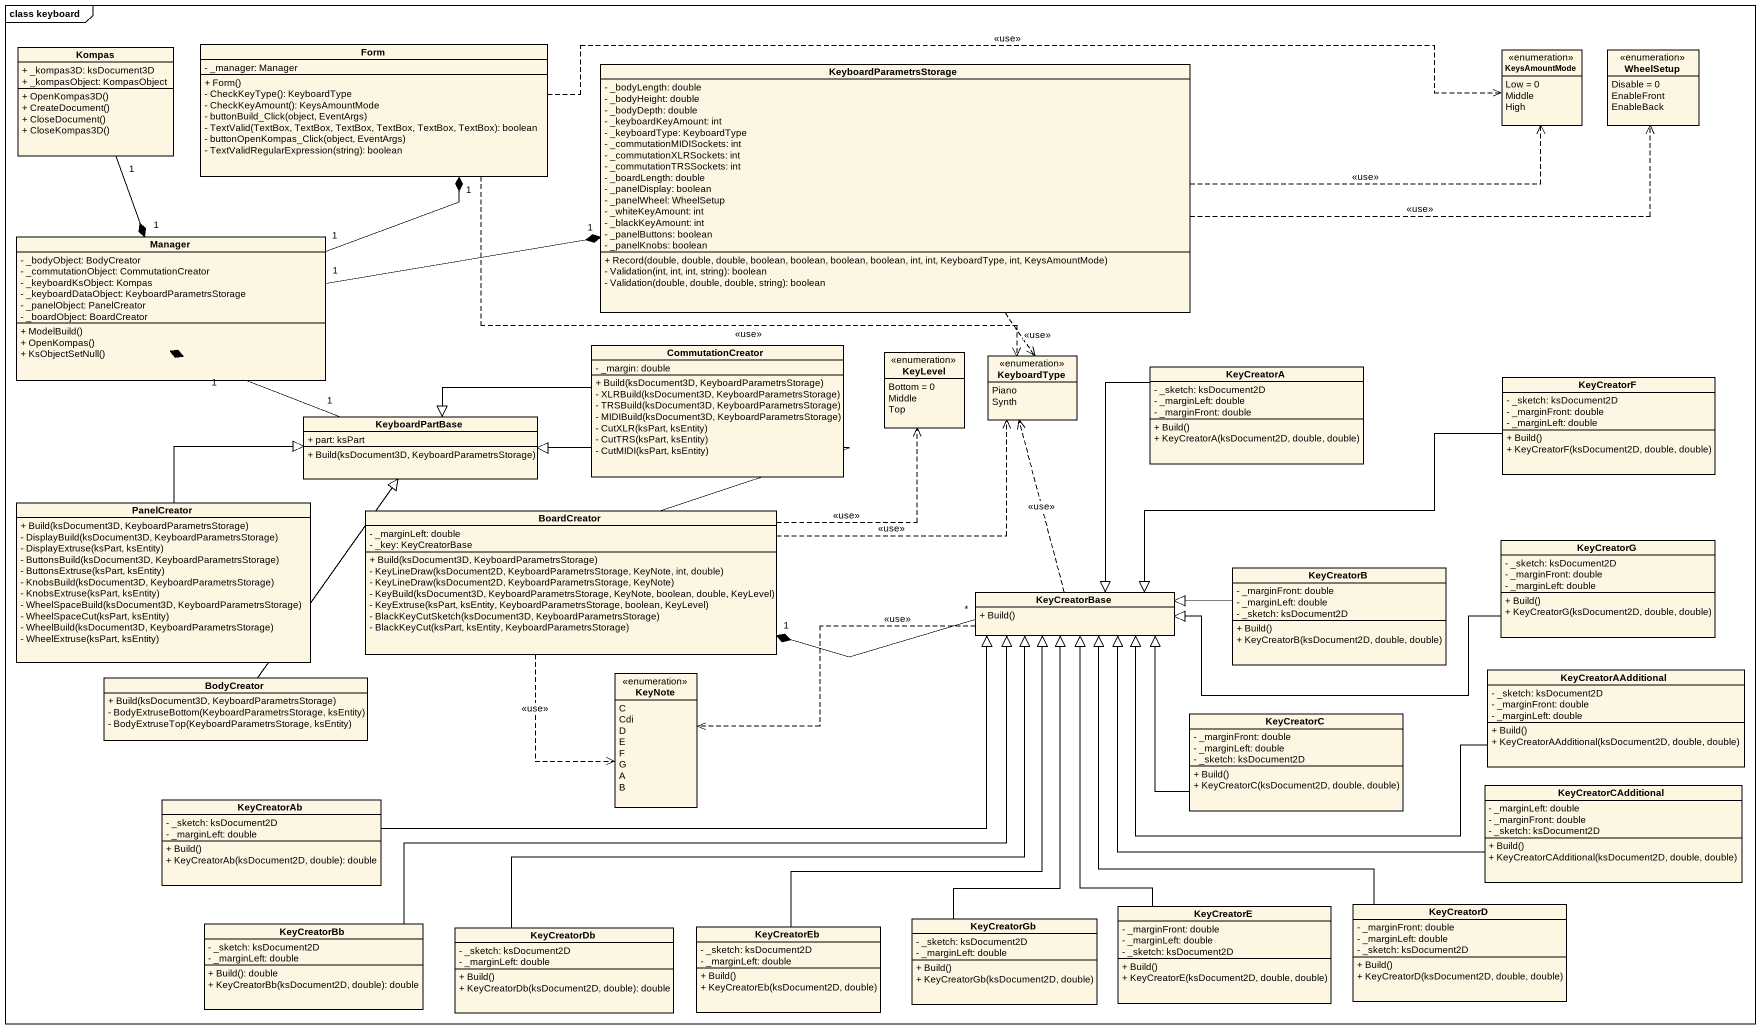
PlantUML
@startuml
mainframe class keyboard
hide circle
hide empty members
skinparam classAttributeIconSize 0
class Form {
  - _manager: Manager
  + Form()
  - CheckKeyType(): KeyboardType
  - CheckKeyAmount(): KeysAmountMode
  - buttonBuild_Click(object, EventArgs)
  - TextValid(TextBox, TextBox, TextBox, TextBox, TextBox, TextBox): boolean
  - buttonOpenKompas_Click(object, EventArgs)
  - TextValidRegularExpression(string): boolean
}
class Kompas {
  + _kompas3D: ksDocument3D
  + _kompasObject: KompasObject
  + OpenKompas3D()
  + CreateDocument()
  + CloseDocument()
  + CloseKompas3D()
}
class KeyboardParametrsStorage {
  - _bodyLength: double
  - _bodyHeight: double
  - _bodyDepth: double
  - _keyboardKeyAmount: int
  - _keyboardType: KeyboardType
  - _commutationMIDISockets: int
  - _commutationXLRSockets: int
  - _commutationTRSSockets: int
  - _boardLength: double
  - _panelDisplay: boolean
  - _panelWheel: WheelSetup
  - _whiteKeyAmount: int
  - _blackKeyAmount: int
  - _panelButtons: boolean
  - _panelKnobs: boolean
  + Record(double, double, double, boolean, boolean, boolean, boolean, int, int, KeyboardType, int, KeysAmountMode)
  - Validation(int, int, int, string): boolean
  - Validation(double, double, double, string): boolean
}
enum KeysAmountMode {
  Low = 0
  Middle
  High
}
enum WheelSetup {
  Disable = 0
  EnableFront
  EnableBack
}
class Manager {
  - _bodyObject: BodyCreator
  - _commutationObject: CommutationCreator
  - _keyboardKsObject: Kompas
  - _keyboardDataObject: KeyboardParametrsStorage
  - _panelObject: PanelCreator
  - _boardObject: BoardCreator
  + ModelBuild()
  + OpenKompas()
  + KsObjectSetNull()
}
class CommutationCreator {
  - _margin: double
  + Build(ksDocument3D, KeyboardParametrsStorage)
  - XLRBuild(ksDocument3D, KeyboardParametrsStorage)
  - TRSBuild(ksDocument3D, KeyboardParametrsStorage)
  - MIDIBuild(ksDocument3D, KeyboardParametrsStorage)
  - CutXLR(ksPart, ksEntity)
  - CutTRS(ksPart, ksEntity)
  - CutMIDI(ksPart, ksEntity)
}
enum KeyLevel {
  Bottom = 0
  Middle
  Top
}
enum KeyboardType {
  Piano
  Synth
}
class KeyCreatorA {
  - _sketch: ksDocument2D
  - _marginLeft: double
  - _marginFront: double
  + Build()
  + KeyCreatorA(ksDocument2D, double, double)
}
class KeyCreatorF {
  - _sketch: ksDocument2D
  - _marginFront: double
  - _marginLeft: double
  + Build()
  + KeyCreatorF(ksDocument2D, double, double)
}
class KeyboardPartBase {
  + part: ksPart
  + Build(ksDocument3D, KeyboardParametrsStorage)
}
class PanelCreator {
  + Build(ksDocument3D, KeyboardParametrsStorage)
  - DisplayBuild(ksDocument3D, KeyboardParametrsStorage)
  - DisplayExtruse(ksPart, ksEntity)
  - ButtonsBuild(ksDocument3D, KeyboardParametrsStorage)
  - ButtonsExtruse(ksPart, ksEntity)
  - KnobsBuild(ksDocument3D, KeyboardParametrsStorage)
  - KnobsExtruse(ksPart, ksEntity)
  - WheelSpaceBuild(ksDocument3D, KeyboardParametrsStorage)
  - WheelSpaceCut(ksPart, ksEntity)
  - WheelBuild(ksDocument3D, KeyboardParametrsStorage)
  - WheelExtruse(ksPart, ksEntity)
}
class BoardCreator {
  - _marginLeft: double
  - _key: KeyCreatorBase
  + Build(ksDocument3D, KeyboardParametrsStorage)
  - KeyLineDraw(ksDocument2D, KeyboardParametrsStorage, KeyNote, int, double)
  - KeyLineDraw(ksDocument2D, KeyboardParametrsStorage, KeyNote)
  - KeyBuild(ksDocument3D, KeyboardParametrsStorage, KeyNote, boolean, double, KeyLevel)
  - KeyExtruse(ksPart, ksEntity, KeyboardParametrsStorage, boolean, KeyLevel)
  - BlackKeyCutSketch(ksDocument3D, KeyboardParametrsStorage)
  - BlackKeyCut(ksPart, ksEntity, KeyboardParametrsStorage)
}
class KeyCreatorB {
  - _marginFront: double
  - _marginLeft: double
  - _sketch: ksDocument2D
  + Build()
  + KeyCreatorB(ksDocument2D, double, double)
}
class KeyCreatorG {
  - _sketch: ksDocument2D
  - _marginFront: double
  - _marginLeft: double
  + Build()
  + KeyCreatorG(ksDocument2D, double, double)
}
class KeyCreatorBase {
  + Build()
}
class BodyCreator {
  + Build(ksDocument3D, KeyboardParametrsStorage)
  - BodyExtruseBottom(KeyboardParametrsStorage, ksEntity)
  - BodyExtruseTop(KeyboardParametrsStorage, ksEntity)
}
enum KeyNote {
  C
  Cdi
  D
  E
  F
  G
  A
  B
}
class KeyCreatorAAdditional {
  - _sketch: ksDocument2D
  - _marginFront: double
  - _marginLeft: double
  + Build()
  + KeyCreatorAAdditional(ksDocument2D, double, double)
}
class KeyCreatorC {
  - _marginFront: double
  - _marginLeft: double
  - _sketch: ksDocument2D
  + Build()
  + KeyCreatorC(ksDocument2D, double, double)
}
class KeyCreatorAb {
  - _sketch: ksDocument2D
  - _marginLeft: double
  + Build()
  + KeyCreatorAb(ksDocument2D, double): double
}
class KeyCreatorCAdditional {
  - _marginLeft: double
  - _marginFront: double
  - _sketch: ksDocument2D
  + Build()
  + KeyCreatorCAdditional(ksDocument2D, double, double)
}
class KeyCreatorBb {
  - _sketch: ksDocument2D
  - _marginLeft: double
  + Build(): double
  + KeyCreatorBb(ksDocument2D, double): double
}
class KeyCreatorDb {
  - _sketch: ksDocument2D
  - _marginLeft: double
  + Build()
  + KeyCreatorDb(ksDocument2D, double): double
}
class KeyCreatorEb {
  - _sketch: ksDocument2D
  - _marginLeft: double
  + Build()
  + KeyCreatorEb(ksDocument2D, double)
}
class KeyCreatorGb {
  - _sketch: ksDocument2D
  - _marginLeft: double
  + Build()
  + KeyCreatorGb(ksDocument2D, double)
}
class KeyCreatorE {
  - _marginFront: double
  - _marginLeft: double
  - _sketch: ksDocument2D
  + Build()
  + KeyCreatorE(ksDocument2D, double, double)
}
class KeyCreatorD {
  - _marginFront: double
  - _marginLeft: double
  - _sketch: ksDocument2D
  + Build()
  + KeyCreatorD(ksDocument2D, double, double)
}
Form .right.> KeysAmountMode : <<use>>
Form .right.> KeyboardType : <<use>>
Kompas "1" --* "1" Manager
KeyboardParametrsStorage .right.> KeysAmountMode : <<use>>
KeyboardParametrsStorage .right.> WheelSetup : <<use>>
KeyboardParametrsStorage ..> KeyboardType : <<use>>
Manager "1" -up-* "1" Form
Manager "1" -right-* "1" KeyboardParametrsStorage
CommutationCreator -left-|> KeyboardPartBase
KeyCreatorA --|> KeyCreatorBase
KeyCreatorF -left-|> KeyCreatorBase
KeyboardPartBase "1" -left-* "1" Manager
PanelCreator -right-|> KeyboardPartBase
BoardCreator .right.> KeyLevel : <<use>>
BoardCreator .right.> KeyboardType : <<use>>
BoardCreator -up-|> KeyboardPartBase
BoardCreator ..> KeyNote : <<use>>
KeyCreatorB -left-|> KeyCreatorBase
KeyCreatorG -left-|> KeyCreatorBase
KeyCreatorBase .up.> KeyboardType : <<use>>
KeyCreatorBase "*" -left-* "1" BoardCreator
KeyCreatorBase .left.> KeyNote : <<use>>
BodyCreator -up-|> KeyboardPartBase
KeyCreatorAAdditional -left-|> KeyCreatorBase
KeyCreatorC -up-|> KeyCreatorBase
KeyCreatorAb -right-|> KeyCreatorBase
KeyCreatorCAdditional -left-|> KeyCreatorBase
KeyCreatorBb -right-|> KeyCreatorBase
KeyCreatorDb -up-|> KeyCreatorBase
KeyCreatorEb -up-|> KeyCreatorBase
KeyCreatorGb -up-|> KeyCreatorBase
KeyCreatorE -up-|> KeyCreatorBase
KeyCreatorD -up-|> KeyCreatorBase
@enduml
